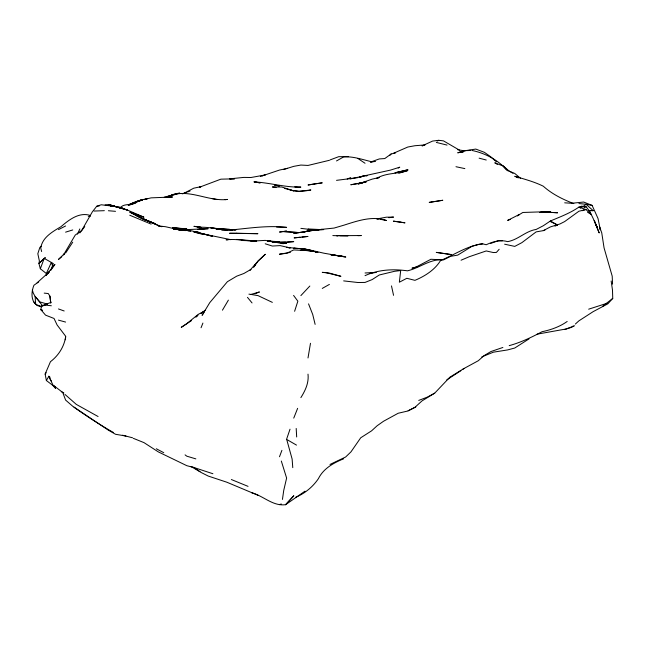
<?xml version="1.0" encoding="UTF-8"?>
<svg xmlns="http://www.w3.org/2000/svg" width="645" height="645" viewBox="0 0 645 645"><rect width="100%" height="100%" fill="white"/><g stroke="black" fill="none" stroke-linecap="round" stroke-linejoin="round"><path stroke-width="0.97" d="M38.708 281.865L33.911 285.267C31.5 291.282 30.662 299.425 35.677 304.367L41.264 306.52M308.004 374.14C308.987 382.759 305.408 390.394 300.876 397.626M65.25 339.802L65.766 336.392L57.082 324.943L54.035 318.469L45.537 315.139L40.828 309.624L41.449 306.085L51.334 302.223M282.454 499.432L283.727 490.466L286.614 478.058L281.317 461.038M310.487 343.285L308.004 357.967M65.597 337.174C63.952 347.091 58.34 355.677 50.455 361.7L45.142 374.076L46.376 380.518L52.535 385.194L55.551 388.322L54.785 386.524M294.612 311.293L297.853 301.183L293.58 295.418M286.614 439.172L290.016 429.199M50.858 270.36L53.309 263.539L44.207 258.387L38.902 263.45L40.329 268.755L46.343 273.512L48.278 273.351M40.329 268.755L44.207 258.387L45.327 257.637L38.902 263.45L39.401 261.056L37.821 253.735L39.813 247.519L41.199 246.253M279.487 456.765L281.913 450.339M201.055 327.749L202.909 323.072M293.741 418.121L297.635 408.333M46.343 273.512L51.334 262.434L52.688 266.192M77.481 234.135L79.851 228.927M63.621 254.735L75.263 235.046L81.649 230.507L92.283 211.947L96.718 206.271L101.241 204.771L115.503 206.497L108.376 204.505L127.597 210.141L143.932 217.172L132.588 213.019M46.376 380.518L48.875 376.237L50.108 377.333M222.444 310.181L228.386 300.135M65.597 253.09L72.724 242.197M63.613 254.896L64.508 253.533L58.469 259.443L61.823 256.678M415.977 267.103L430.916 259.266L443.47 259.927L450.597 256.331L457.724 255.122L471.987 246.309L479.114 244.253L482.718 243.85L486.241 244.745C492.869 241.601 500.375 239.472 507.631 241.633C518.08 239.867 525.578 231.047 536.148 229.451L543.284 225.758L550.411 220.977C560.11 216.905 570.14 213.164 578.928 207.093L586.063 206.698C592.344 214.205 595.343 224.041 599.221 232.95L594.263 220.614L597.181 227.161L595.641 224.758M204.054 312.422L202.095 315.308L209.762 302.65L227.387 281.712L236.707 276.165L243.834 273.512L250.969 269.392L250.091 270.126L258.097 261.015L265.224 254.332L258.097 261.015L254.388 266.361M51.334 269.425L54.914 264.466L45.698 275.608L49.407 271.747L37.079 282.833M79.851 232.926L84.753 226.637M45.142 374.076L46.174 372.762M499.166 249.276L496.416 252.413L493.377 252.558L486.241 250.945L469.27 256.718L461.07 260.209M300.876 295.603L309.842 286.033M611.162 281.01L612.484 290.008L612.75 298.393L607.872 303.811L593.19 311.624L578.928 320.831L575.364 324.04M389.774 155.445L391.12 153.97L395.667 152.905M329.998 464.448L345.639 457.007L350.977 451.863L360.724 437.778L371.593 430.828L377.107 425.781L383.517 421.258L398.183 413.251L407.817 411.01L414.945 407.309L422.08 400.843L434.69 393.168L449.831 377.212L463.61 368.706L478.308 360.724L483.927 355.734L490.926 351.541L502.882 347.47M579.984 207.44L581.347 206.166L586.063 206.698L584.37 207.456M119.841 208.254C123.824 202.643 131.725 206.142 136.893 202.191L128.605 205.513M573.228 325.967L571.801 327.249L564.673 329.531M195.927 317.058L198.031 315.187M602.446 306.448L612.75 298.393M195.991 316.856L197.362 315.711M583.209 206.537L586.063 204.263L592.118 205.392L598.012 218.453L600.318 229.814L599.511 226.935M517.621 215.68L522.821 212.471L550.411 211.568L547.565 211.858M391.12 153.97L384.799 158.557L379.3 158.936L370.399 162.105M205.134 310.293L201.063 313.252L204.231 311.503M517.387 215.898L519.507 214.382L507.631 220.388L510.477 219.381M460.893 370.682L446.824 379.832M462.481 369.577L464.061 368.472M191.533 320.597L181.229 327.354L186.413 323.919L198.305 314.317L203.699 311.583M304.988 491.168L285.622 504.688C272.754 506.43 263.273 495.731 251.429 492.643M529.021 338.883L514.766 348.018L507.631 349.921L493.377 352.178L481.791 356.903M567.181 321.476C559.683 326.773 551.015 329.861 542.09 331.691C531.601 337.327 520.741 342.479 509.219 345.639M128.194 205.231C133.999 201.933 140.497 199.692 147.116 198.87L144.327 199.603M398.199 168.079L399.747 167.184L390.531 170.095L350.09 178.971M336.521 160.944L343.648 156.904C353.371 156.187 362.829 159.718 372.173 161.879M322.266 288.42L329.393 284.405M434.69 393.168L427.296 397.135L418.726 400.416M504.624 244.197L514.758 246.398L521.894 242.633L536.148 231.886L543.284 230.644L550.411 226.903L559.925 223.976L564.673 221.566L578.928 211.213L586.055 209.601L590.973 214.285L589.643 210.955M440.825 260.419C454.66 254.678 467.577 245.535 482.718 243.85M58.469 229.628L65.597 225.976M183.986 193.629L185.752 192.758M408.132 410.768L415.832 406.979M295.523 497.327C304.803 493.522 312.761 486.959 318.396 478.679C323.395 468.52 333.578 462.892 343.648 458.788M437.149 141.078L438.769 140.312L443.462 140.86L459.562 150.204M582.298 210.705L584.805 209.609M393.555 153.228L407.817 147.028L414.953 145.722L425.128 144.923M554.998 226.137L557.538 225.032L550.411 220.977M347.22 179.06L350.783 177.528M183.236 193.645L193.734 188.195L201.063 186.631L199.361 187.308M199.482 187.219L220.872 179.165L234.546 178.826L229.58 178.859L243.834 177.407L250.969 177.504L265.224 174.94L262.362 175.851M365.038 275.649C378.373 269.586 392.942 268.804 407.479 270.827C419 268.183 428.756 259.846 441.043 259.685C435.488 269.505 425.111 276.1 414.945 280.341L406.842 278.293L399.36 282.212L400.69 270.537L394.675 271.271L379.3 274.98L372.173 279.583L365.038 282.429L357.911 282.51L343.648 280.889M167.257 197.16C186.671 186.744 207.263 201.925 227.475 199.442L224.96 199.644M187.582 191.968L190.098 190.976M254.807 293.789L259.427 291.975L250.961 294.426L248.922 294.144M166.458 197.144L174.98 193.831L179.673 193.097L166.458 197.144L172.537 195.008L164.281 197.193L172.537 196.999L151.148 197.854L144.02 199.515M279.487 504.648L281.268 503.963M330.103 159.904L338.762 156.671L348.518 156.679M574.63 325.781L565.955 329.006L537.1 334.166M490.539 243.471L498.488 240.65L502.27 240.795M182.18 193.871L186.631 192.323M588.659 309.181L606.985 303.295M543.284 230.644L544.936 230.088M260.411 176.464L279.487 170.062L287.638 168.321M41.449 306.085L47.004 304.351M65.597 232.16L72.724 229.951M283.469 169.538L293.741 166.354L300.876 165.055L308.004 165.442L329.393 160.299M398.803 173.279L407.817 170.522C397.594 174.15 386.129 172.578 376.495 178.455L379.3 177.512L372.173 179.125L358.177 184.035L364.183 182.341M418.395 266.329L411.945 268.247L416.194 267.232M496.465 161.822L490.829 156.848L484.395 152.333L475.776 149.076L464.86 150.728L457.724 152.825L463.594 151.688M142.239 200.031L129.766 204.296L142.222 199.619L136.893 201.571L142.472 200.095M359.692 177.141L364.151 175.892M424.466 145.262L422.08 145.875L432.618 141.062L438.769 140.312M367.029 175.763L365.038 175.642L359.652 176.964L361.555 176.827M290.371 252.397L279.414 254.211L286.614 253.283L293.741 249.929L300.876 250.308M308.004 231.208L293.741 233.425L315.131 230.039L303.779 231.91L309.898 230.563L334.094 228.064L343.987 225.161C357.515 220.848 372.383 215.591 386.428 220.485L380.51 219.34M308.004 190.581L310.866 189.961L299.022 191.355L290.347 190.267L299.022 191.355L307.157 190.686M358.805 183.414L365.038 182.1L350.783 184.76L357.911 183.599M365.038 182.1L359.571 183.236L366.352 181.979M303.779 231.91L309.882 230.829M376.68 218.986L386.315 217.188L393.555 217.083L388.806 217.712M463.505 151.599L459.53 152.301L463.368 151.664M96.718 206.271L99.507 205.828M105.103 204.941L108.707 204.578L118.124 207.376M369.714 273.327L376.18 272.432L365.038 272.98M370.706 162.056L375.527 161.427M294.733 186.857L296.7 186.599M311.761 230.604L322.266 229.37L309.318 230.225L314.26 230.168M300.054 237.279L294.096 237.9L308.004 236.441L302.037 237.07M231.474 229.926C249.768 228.153 268.207 225.258 286.614 227.371L276.584 227.048M540.921 212.536L544.719 212.149M304.198 249.978L308.004 249.599L323.927 253.203L345.801 257.041L331.337 254.735M197.781 229.281L206.456 228.467M467.649 150.624L470.447 150.374M286.799 242.197L293.741 241.625L279.487 242.544L271.884 241.851M104.345 210.673L94.114 211.052M377.478 219.01L379.3 218.873M267.788 241.045L270.658 240.835L267.941 240.988M464.86 150.728L470.205 150.35M199.184 229.289L208.19 228.709L180.374 229.87L173.465 228.935L176.101 229.338M357.911 177.633L336.521 180.342M317.034 229.959L323.685 229.628M301.134 249.897L308.004 249.599L300.876 248.535L307.665 249.865M234.167 229.942L236.006 229.878L221.662 229.918L222.444 229.951M120.68 208.004L122.631 207.94M357.911 235.651L361.305 235.546L336.521 235.691L338.165 235.748M88.3 216.357L90.244 216.333M228.048 239.811L226.072 239.795C236.304 238.553 246.366 241.319 256.67 240.891M216.269 228.902L229.58 229.37L216.083 228.975M267.764 241.294L279.487 241.601L268.078 241.23M305.15 249.478L308.004 249.526L302.505 249.107M295.531 187.01L300.876 187.106C284.937 187.493 269.812 182.696 254.09 181.882L259.661 182.809M241.52 240.48L253.904 240.875M322.266 229.572L308.004 229.217L322.081 229.572M223.331 229.975L227.79 230.088M339.81 235.804L347.849 236.006M188.751 229.507L180.374 229.87L186.8 230.442L173.489 228.902M332.828 235.57L337.819 235.739M216.212 228.902L222.444 229.128M588.732 210.48L593.19 210.665L586.063 204.263L578.928 203.562M318.59 229.942L315.131 229.741L317.937 229.951M181.455 228.661L172.537 227.588L186.8 228.927L183.236 228.749M256.613 241.456L250.969 241.182L265.224 240.383L283.316 243.721M588.434 210.431L593.19 210.665M268.102 241.383L270.981 241.528M232.611 229.934L210.875 227.919L222.186 229.314L216.301 228.935M232.789 229.942C220.912 230.209 209.44 226.443 197.58 227.363L201.063 227.363L193.927 226.322L200.877 227.363M236.707 239.416L254.952 240.948M564.673 202.82L571.801 203.264L583.66 202.038L592.118 205.392M315.131 229.741L317.808 229.918M299.981 248.664L286.614 247.333L290.258 247.946L280.067 245.6L272.359 246.051L265.224 243.786M365.038 175.642L366.82 175.763M272.972 241.464L267.941 241.23L285.808 242.286L279.487 242.544L271.94 241.577L286.614 243.358L272.585 241.681M108.376 210.738L115.503 211.326M177.891 229.612L191.565 230.829L212.576 236.28M334.65 255.243L343.648 256.476L331.296 254.767M227.717 239.4L229.58 239.585M330.845 254.856L332.747 255.049M297.547 248.639L293.741 248.244L303.263 248.672L313.486 251.002L309.6 250.244M303.247 249.228L313.397 251.05L309.439 250.341M44.207 293.12L48.246 293.548L49.915 296.152L50.689 302.078M179.665 229.902L185.905 230.579M115.503 206.497L110.4 205.94L118.954 206.9L127.597 210.141L115.503 206.642M276.157 187.421L272.359 186.969L281.728 187.01L293.741 190.847L284.711 188.437M300.876 228.362L308.479 229.265M44.207 304.916L51.334 305.77M181.551 230.136L185.244 230.596M188.009 230.942L190.775 231.289M193.532 231.66L199.031 232.41L193.927 231.45L207.239 234.998M302.658 248.97L312.809 251.139M173.481 228.927L179.149 229.765L165.41 226.701L158.283 225.879L161.847 226.726M274.73 185.196L279.487 185.921L274.617 185.099M185.849 230.523L172.537 228.483L179.173 229.749M457.724 149.753L464.851 150.882M174.247 228.983L176.206 229.297M254.09 181.882L260.306 182.914M250.961 294.426L258.097 295.652L272.351 302.368M125.96 436.06L115.503 434.27L108.376 430.183L72.724 406.261L65.597 400.077L62.718 392.458L52.914 384.976L48.875 376.237M305.472 249.639L307.455 249.994M211.512 198.458L217.204 199.571M464.851 168.611L455.975 166.716M90.55 215.535C79.222 211.705 69.039 219.824 60.888 226.75C52.471 231.716 42.248 237.457 40.756 248.059L41.627 251.534M122.502 435.206L132.548 437.794M230.781 239.658L193.927 232.015L202.482 234.337M447.05 145.093L436.334 142.416M208.19 235.248L212.64 236.36M479.114 158.162L486.249 160.024M193.927 467.552L186.8 465.682L158.283 451.871L144.02 442.647L133.33 438.334M471.987 150.47C485.637 153.22 498.408 160.307 507.631 170.748L503.334 166.088L494.788 162.798L497.351 164.386M516.605 177.02L518.362 177.843L514.766 176.287C524.417 179.149 534.181 181.713 543.284 186.203C552.023 194.089 562.988 199.499 573.808 203.61M58.469 320.13L65.597 322.065M314.728 251.703L317.606 252.558M195.846 458.877L186.8 456.184L185.083 454.87M117.995 207.343L108.707 204.578L112.101 206.231M47.464 304.15L39.934 301.908L35.112 296.466L33.266 293.128L32.323 289.847M41.441 306.81L37.079 305.496L33.379 301.425M212.89 473.728L191.13 466.601L199.934 471.68M317.84 252.534L315.131 251.655L317.808 252.534M144.915 219.913L151.148 222.049L142.537 218.8L155.719 223.871L144.923 219.808L158.847 225.677L149.842 221.993L151.148 222.565L129.758 212.108L141.674 218.478M42.578 310.237L40.828 309.624L42.183 310.543M586.055 209.601L578.928 207.093L580.653 208.117M58.469 308.947L64.177 310.979M231.361 479.533L248.043 486.362M144.899 219.8L150.156 221.816L136.893 215.833L144.02 219.469M258.097 495.328L226.758 482.186L208.19 476.042L200.95 472.39L194.492 467.883M151.148 224.113L129.766 215.228M507.631 170.506L514.766 173.457L520.467 178.278M550.121 221.404L557.538 225.032M156.324 448.759L163.766 452.701M113.318 432.432C99.822 424.741 86.688 416.202 74.022 407.213M61.283 391.628L63.871 393.007M296.498 445.106L286.703 439.447L292.12 459.038L292.774 467.649M513.001 173.32L509.074 171.006L503.334 166.088L505.865 169.022M98.08 416.525L76.312 404.399L65.008 394.458M587.531 212.229L590.973 214.285M357.911 158.485L365.038 163.266M493.377 159.073L494.61 160.178M247.47 297.345L252.042 302.94M42.868 306.109L35.112 296.466L35.677 304.367M49.81 378.534L51.245 380.985M54.116 385.871L55.551 388.322M308.544 303.868L312.728 314.518L315.131 324.379M599.552 226.822L601.737 232.764L604.067 247.89L612.194 276.125L612.565 284.147M391.491 285.904L393.555 295.329M49.915 296.152L50.713 303.198M296.192 428.457L296.676 436.971M255.073 264.772L253.711 267.07L255.073 264.772M293.749 495.836L285.622 504.688L293.749 495.836M407.817 169.804L395.135 172.755L407.817 169.804M314.599 183.881L308.004 185.01L322.258 182.833L314.599 183.881M431.57 202.022L429.207 202.401L442.809 200.273L431.57 202.022M543.284 211.947L539.728 212.479L543.284 211.947L557.538 212.777L543.284 211.947M283.082 231.547L279.487 232.047L286.614 231.079L283.082 231.547L299.119 232.571L283.082 231.547M236.707 233.248L229.58 233.28L257.911 233.692L236.707 233.248M325.588 272.553L322.266 272.367L329.393 273.085L340.931 276.318L325.588 272.553M451.315 254.582L436.334 252.389L451.315 254.582M550.411 212.374L549.153 212.278L551.241 212.519L550.411 212.374M308.004 250.502L300.876 249.905L312.865 251.357L308.004 250.502M314.163 229.942L310.301 229.483L314.18 229.942M400.69 222.186L393.386 221.138L405.02 222.847L400.69 222.186"/></g></svg>
